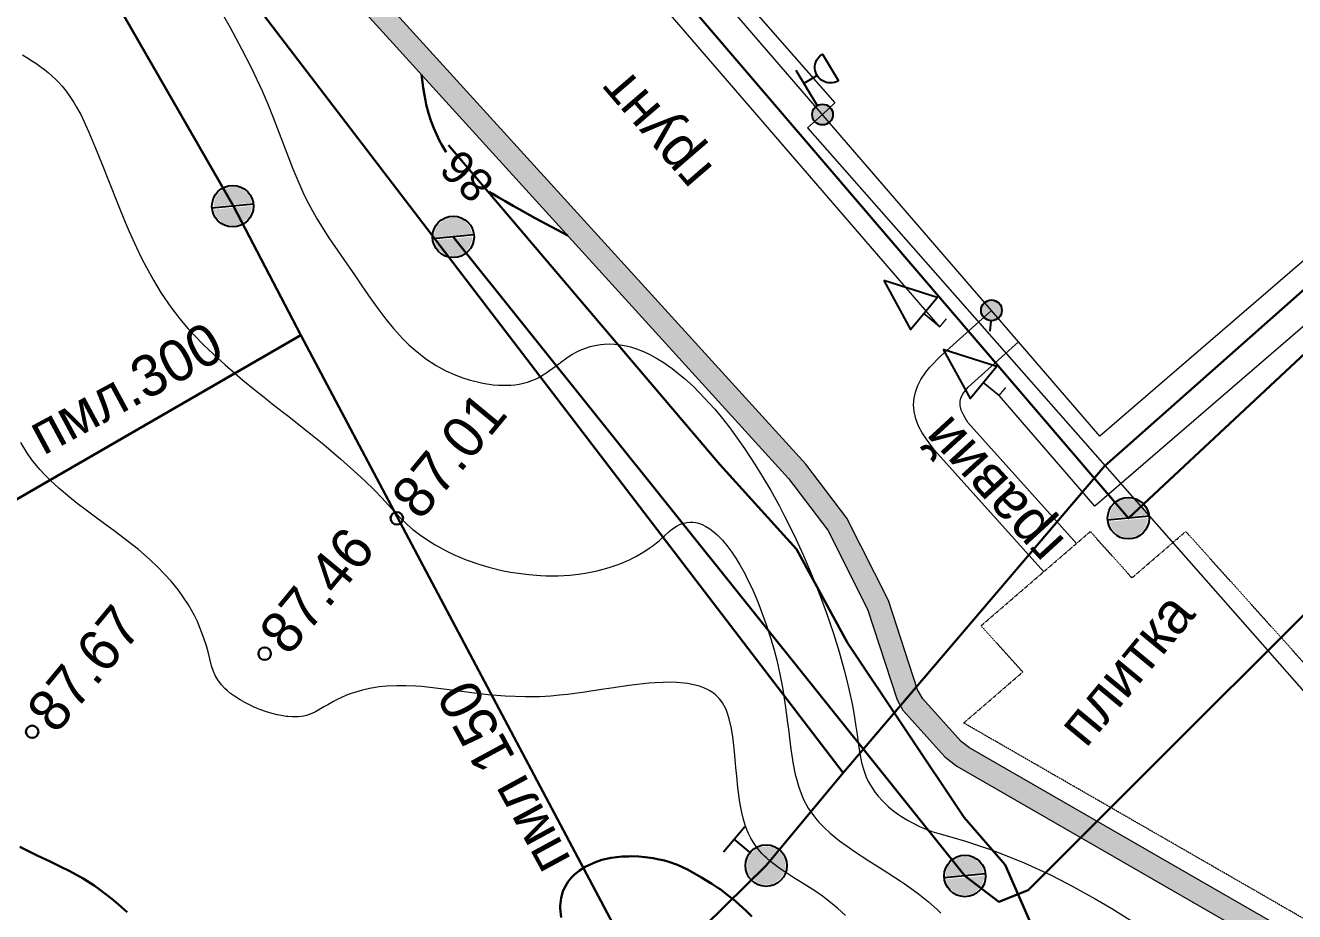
# Model space of a CAD drawing. Header units: millimetres. Extents: x -2893842 to -949497, y -1203244 to 262218.
# Drawn here: x -2353639 to -2323070, y -663200 to -641846 of the extents above; entities that cross this region are included whole.
import ezdxf

# ---------------------------------------------------------------- set-up
doc = ezdxf.new("R2010")
doc.units = ezdxf.units.MM
doc.linetypes.add('g5_01_5x1_5', pattern=[1.5, 0.75, -0.75])
doc.layers.get('0').update_dxf_attribs({"lineweight": 5})
for name, color, linetype in [('!!!_ Размеры', 7, 'Continuous'), ('06_Инженерно-технические сооружения', 253, 'Continuous'), ('07_Объекты электропередачи', 253, 'Continuous'), ('08_Поребрики', 253, 'Continuous'), ('10_Границы покрытий и угодий', 253, 'Continuous'), ('13_Растительность', 253, 'Continuous'), ('14_Ограждения', 253, 'Continuous'), ('19_Горизонтали', 253, 'Continuous'), ('30_Канализация', 253, 'Continuous'), ('31_Водопровод', 253, 'Continuous'), ('37_Кабель низкого напряжения', 253, 'Continuous'), ('44_Крышки колодцев', 253, 'Continuous'), ('_Высоты_Блок', 253, 'Continuous')]:
    doc.layers.add(name, color=color, linetype=linetype)
doc.styles.add('LIKE17', font='d431.shx')
doc.styles.add('LIKE32', font='peteri.shx')
doc.styles.add('LIKE36', font='pragmai.shx')
doc.styles.add('Line_GUGK', font='')
doc.styles.get('Line_GUGK').set_extended_font_data('Bm431', italic=True)
doc.linetypes.add('g5_119_3', pattern='A,4,-1,[31,GUGK_2005.shx,S=0.1,R=0,X=0,Y=0],4,[31,GUGK_2005.shx,S=0.1,R=180,X=0,Y=0],-1', length=10)
doc.linetypes.add('g5_122_d', pattern='A,1,-1,1.5,-0.4,["Др",Line_GUGK,S=1,R=0,X=0,Y=-0.5],-2.4,1.5,-1,4,-1,4,-1,3', length=21.8)
doc.linetypes.add('g5_122_k', pattern='A,1,-1,1.5,-0.4,["К",Line_GUGK,S=1,R=0,X=0,Y=-0.5],-1.5,1.5,-1,4,-1,4,-1,3', length=20.9)
doc.linetypes.add('g5_122_kl', pattern='A,1,-1,1.5,-0.4,["Кл",Line_GUGK,S=1,R=0,X=0,Y=-0.5],-2.4,1.5,-1,4,-1,4,-1,3', length=21.8)
doc.linetypes.add('g5_122_v', pattern='A,1,-1,1.5,-0.4,["В",Line_GUGK,S=1,R=0,X=0,Y=-0.5],-1.5,1.5,-1,4,-1,4,-1,3', length=20.9)
doc.linetypes.add('g5_280_1', pattern='A,0.001,[21,GUGK_2005.shx,S=1,R=180,X=0,Y=0],2', length=2.001)
doc.linetypes.add('g5_386_4', pattern='A,0,-3.5,[23,GUGK_2005.shx,S=1,R=0,X=3,Y=0],-3.5', length=7)
doc.linetypes.add('g5_476_2b', pattern='A,2.75,-0.25,[27,GUGK_2005.shx,S=1,R=0,X=0,Y=0],-0.25,2.75', length=6)

# ---------------------------------------------------------------- blocks, each defined once
blk = doc.blocks.new('g5_117')
h = blk.add_hatch(color=255)
h.paths.add_polyline_path([(-0.299, 0.352), (0.352, -0.299, 0.177899), (0.463, 0, 0.639215)])
h.paths.add_polyline_path([(-0.352, 0.299, 0.177899), (-0.463, 0, 0.639215), (0.299, -0.352)])
at = {"color": 0}
blk.add_lwpolyline([(0.354, -0.354), (-0.354, 0.354)], dxfattribs=at)
blk.add_circle((0, 0), 0.5, dxfattribs=at)
blk = doc.blocks.new('g5_111_1b')
h = blk.add_hatch(color=0)
edge = h.paths.add_edge_path()
edge.add_arc((0, 0), 0.25, 0, 360)
at = {"color": 0}
for points in [[(0, 1.25), (0, 0.25)], [(0.375, 0.875), (0, 0.875)]]:
    blk.add_lwpolyline(points, dxfattribs=at)
blk.add_lwpolyline([(0.75, 0.5), (0.699, 0.503), (0.649, 0.514), (0.601, 0.531), (0.555, 0.555), (0.513, 0.584), (0.476, 0.619), (0.444, 0.659), (0.417, 0.702), (0.397, 0.749), (0.383, 0.799), (0.376, 0.849), (0.375, 0.875), (0.376, 0.901), (0.383, 0.951), (0.397, 1.001), (0.417, 1.048), (0.444, 1.091), (0.476, 1.131), (0.513, 1.166), (0.555, 1.195), (0.601, 1.219), (0.649, 1.236), (0.699, 1.247), (0.75, 1.25)], close=True, dxfattribs=at)
blk.add_circle((0, 0), 0.25, dxfattribs=at)
blk = doc.blocks.new('g5_474c')
h = blk.add_hatch(color=0)
edge = h.paths.add_edge_path()
edge.add_arc((0, 0), 0.25, 0, 360)
at = {"color": 0}
blk.add_line((0, 0.25), (0, 0.5), dxfattribs=at)
blk.add_circle((0, 0), 0.25, dxfattribs=at)
blk = doc.blocks.new('g5_390_8')
at = {"color": 0}
blk.add_line((-0.5, 0.5), (0.5, 0.5), dxfattribs=at)
blk.add_lwpolyline([(0, 1.75), (-0.5, 0.5), (0.5, 0.5), (0, 1.75)], dxfattribs=at)
at = {"color": 0, "lineweight": 20}
blk.add_lwpolyline([(0, 0), (0, 0.5), (0, 0), (0.25, 0)], dxfattribs=at)
blk = doc.blocks.new('g5_304_4')
h = blk.add_hatch(color=255)
edge = h.paths.add_edge_path()
edge.add_arc((0, 0), 0.463, 0, 360)
at = {"color": 0}
for p, q in [((-0.4, 1), (0.4, 1)), ((0, 0.5), (0, 1))]:
    blk.add_line(p, q, dxfattribs=at)
blk.add_circle((0, 0), 0.5, dxfattribs=at)
blk = doc.blocks.new('Топо_07.04.17')
at = {"layer": '06_Инженерно-технические сооружения', "linetype": 'Continuous', "lineweight": 20}
blk.add_hatch(color=7, dxfattribs=at).paths.add_polyline_path([(-452693, -521291), (-452701, -521831), (-451668, -521848), (-451573, -521824), (-450520, -521191), (-450468, -521142), (-449554, -519709), (-449502, -519594), (-447434, -512367), (-447391, -512071), (-447352, -510327), (-447409, -510076), (-448047, -508944), (-448172, -508781), (-453219, -503897), (-453436, -503712), (-461878, -497486), (-462056, -497311), (-462859, -496188), (-462965, -495959), (-463416, -493739), (-464188, -491659), (-465022, -490256), (-474087, -477676), (-473550, -476859), (-473459, -476619), (-473206, -475456), (-473207, -475166), (-473405, -474156), (-473521, -473858), (-474380, -472503), (-474616, -472248), (-476034, -471127), (-476253, -471005), (-477354, -470636), (-477649, -470616), (-478532, -470853), (-480313, -464038), (-480392, -462368), (-480209, -460911), (-480012, -459955), (-479880, -459652), (-478909, -458426), (-479332, -458091), (-480377, -459409), (-480512, -459704), (-480742, -460822), (-480934, -462348), (-480854, -464015), (-480812, -464261), (-478917, -471516), (-477651, -471176), (-477442, -471176), (-476533, -471480), (-476281, -471620), (-474982, -472647), (-474803, -472845), (-473992, -474123), (-473933, -474271), (-473743, -475238), (-473744, -475387), (-473986, -476498), (-474027, -476601), (-474742, -477690), (-465474, -490553), (-464677, -491893), (-463937, -493888), (-463478, -496143), (-463368, -496404), (-462486, -497637), (-462231, -497896), (-453675, -504207), (-448634, -509086), (-448461, -509309), (-447967, -510186), (-447895, -510443), (-447929, -511971), (-447966, -512264), (-450017, -519430), (-450808, -520672), (-450953, -520822), (-451669, -521252), (-451851, -521305)])
at = {"layer": '06_Инженерно-технические сооружения', "color": 7, "linetype": 'Continuous', "lineweight": 20}
for points in [[(-453436, -503712), (-461878, -497486), (-462056, -497311), (-462859, -496188), (-462965, -495959), (-463416, -493739), (-464188, -491659), (-465022, -490256), (-474087, -477676)], [(-474742, -477690), (-465474, -490553), (-464677, -491893), (-463937, -493888), (-463478, -496143), (-463368, -496404), (-462486, -497637), (-462231, -497896), (-453675, -504207)]]:
    blk.add_lwpolyline(points, dxfattribs=at)
at = {"layer": '06_Инженерно-технические сооружения', "color": 7, "linetype": 'g5_280_1', "lineweight": 20}
blk.add_lwpolyline([(-452701, -521831), (-451668, -521848), (-451573, -521824), (-450520, -521191), (-450468, -521142), (-449554, -519709), (-449502, -519594), (-447434, -512367), (-447391, -512071), (-447352, -510327), (-447409, -510076), (-448047, -508944), (-448172, -508781), (-453219, -503897), (-453436, -503712), (-461878, -497486), (-462056, -497311), (-462859, -496188), (-462965, -495959), (-463416, -493739), (-464188, -491659), (-465022, -490256), (-474087, -477676)], dxfattribs=at)
at = {"layer": '07_Объекты электропередачи', "color": 1, "linetype": 'g5_119_3', "lineweight": 20}
blk.add_lwpolyline([(-468525, -474211), (-463345, -481682), (-463673, -481928)], dxfattribs=at)
at = {"layer": '08_Поребрики', "color": 7, "linetype": 'Continuous', "lineweight": 20}
for points in [[(-459622, -493475), (-461905, -490270), (-462070, -489983), (-462152, -489817), (-462219, -489647), (-462267, -489464), (-462288, -489282), (-462281, -489116), (-462252, -488966), (-462204, -488828), (-462126, -488670), (-462037, -488535), (-461902, -488376), (-461790, -488268), (-461508, -488033), (-460161, -487074)], [(-458759, -492886), (-461031, -489696), (-461112, -489520), (-461154, -489386), (-461168, -489265), (-461159, -489164), (-461135, -489093), (-461072, -488993), (-460931, -488850), (-459597, -487900)]]:
    blk.add_lwpolyline(points, dxfattribs=at)
at = {"layer": '10_Границы покрытий и угодий', "color": 7, "linetype": 'g5_01_5x1_5', "lineweight": 20}
blk.add_lwpolyline([(-445939, -510979), (-446541, -509944), (-446944, -509389), (-447836, -508481), (-452916, -503563), (-453156, -503359), (-461946, -496877), (-460395, -495819), (-461266, -494597), (-458397, -492639), (-457527, -493861), (-456113, -492896), (-449687, -501916)], dxfattribs=at)
at = {"layer": '13_Растительность', "color": 7, "linetype": 'g5_386_4', "lineweight": 20}
for points in [[(-461442, -487325), (-480230, -459794), (-471384, -453757)], [(-443355, -476202), (-440701, -480090), (-458221, -492046), (-460205, -489138)]]:
    blk.add_lwpolyline(points, dxfattribs=at)
at = {"layer": '14_Ограждения', "color": 7, "linetype": 'g5_476_2b', "lineweight": 20}
for points in [[(-460161, -487074), (-478563, -460109), (-463026, -449505), (-445262, -475536)], [(-444472, -476694), (-442369, -479775), (-457906, -490378), (-459597, -487900)]]:
    blk.add_lwpolyline(points, dxfattribs=at)
at = {"layer": '14_Ограждения', "color": 7, "linetype": 'Continuous', "lineweight": 20}
blk.add_lwpolyline([(-459597, -487900), (-460161, -487074)], dxfattribs=at)
at = {"layer": '19_Горизонтали', "color": 42, "linetype": 'Continuous', "lineweight": 20}
for points in [[(-477839, -477702), (-477613, -478237), (-477399, -478774), (-477221, -479249), (-477019, -479843), (-476914, -480192), (-476825, -480511), (-476599, -481397), (-476495, -481792), (-476301, -482432), (-476219, -482663), (-476066, -483038), (-475820, -483541), (-475458, -484210), (-475308, -484493), (-475160, -484778), (-474981, -485116), (-474844, -485363), (-474682, -485638), (-474522, -485886), (-474325, -486158), (-474197, -486316), (-474063, -486467), (-473826, -486699), (-473601, -486885), (-473397, -487028), (-473196, -487149), (-472996, -487254), (-472849, -487321), (-472530, -487439), (-472290, -487502), (-472290, -487502), (-472163, -487527), (-472024, -487547), (-471868, -487559), (-471769, -487561), (-471666, -487558), (-471559, -487548), (-471458, -487532), (-471354, -487509), (-471263, -487482), (-471189, -487456), (-471107, -487422), (-470999, -487371), (-470925, -487332), (-470818, -487271), (-470697, -487200), (-470582, -487132), (-470490, -487080), (-470418, -487041), (-470323, -486995), (-470193, -486940), (-470115, -486913), (-469983, -486876), (-469863, -486851), (-469752, -486837), (-469611, -486829), (-469520, -486831), (-469392, -486841), (-469278, -486858), (-469140, -486889), (-468996, -486933), (-468901, -486969), (-468759, -487032), (-468603, -487114), (-468454, -487205), (-468284, -487325), (-468162, -487421), (-467957, -487601), (-467689, -487873), (-467508, -488080), (-467376, -488244), (-467053, -488688), (-466918, -488893), (-466742, -489179), (-466590, -489443), (-466444, -489713), (-466234, -490128), (-466096, -490422), (-465934, -490790), (-465776, -491172), (-465679, -491420), (-465588, -491664), (-465464, -492017), (-465333, -492415), (-465224, -492767), (-465136, -493072), (-465031, -493465), (-464937, -493848), (-464821, -494379), (-464734, -494840), (-464663, -495285), (-464627, -495543), (-464599, -495786), (-464567, -496116), (-464547, -496397), (-464535, -496670), (-464530, -496860), (-464524, -497122), (-464524, -497122), (-464515, -497329), (-464497, -497544), (-464472, -497711), (-464433, -497883), (-464389, -498018), (-464349, -498117), (-464256, -498298), (-464194, -498397), (-464102, -498524), (-463974, -498677), (-463856, -498798), (-463755, -498890), (-463687, -498949), (-463556, -499052), (-463287, -499233), (-463169, -499301), (-463005, -499386), (-462845, -499458), (-462539, -499582), (-462227, -499713), (-461921, -499851), (-461651, -499981), (-461353, -500132), (-460882, -500390), (-460283, -500751), (-460063, -500893), (-459761, -501095), (-459274, -501442), (-458906, -501718), (-458305, -502198)], [(-482655, -478328), (-482525, -478429), (-482472, -478473), (-482360, -478566), (-482243, -478671), (-482170, -478740), (-482080, -478831), (-482018, -478899), (-481926, -479007), (-481870, -479079), (-481792, -479187), (-481709, -479315), (-481632, -479451), (-481553, -479608), (-481502, -479723), (-481425, -479916), (-481278, -480358), (-481159, -480760), (-481046, -481169), (-480915, -481653), (-480784, -482135), (-480649, -482610), (-480579, -482847), (-480450, -483246), (-480356, -483516), (-480268, -483752), (-480134, -484078), (-479981, -484410), (-479793, -484769), (-479614, -485068), (-479432, -485339), (-479303, -485517), (-479115, -485759), (-478902, -486015), (-478650, -486301), (-478441, -486526), (-478265, -486711), (-477995, -486987), (-477839, -487144), (-477589, -487393), (-477268, -487711), (-476970, -488006), (-476791, -488185), (-476505, -488477), (-476134, -488870), (-475861, -489173), (-475618, -489457), (-475423, -489697), (-475263, -489904), (-475048, -490202), (-474860, -490458), (-474728, -490615), (-474602, -490749), (-474456, -490891), (-474319, -491011), (-474111, -491178), (-473850, -491361), (-473698, -491456), (-473552, -491541), (-473406, -491621), (-473115, -491763), (-472886, -491860), (-472582, -491973), (-472379, -492037), (-471954, -492146), (-471674, -492199), (-471539, -492220), (-471254, -492251), (-470972, -492267), (-470762, -492268), (-470599, -492263), (-470303, -492239), (-470010, -492194), (-469813, -492151), (-469719, -492127), (-469584, -492087), (-469504, -492061), (-469423, -492033), (-469323, -491994), (-469242, -491960), (-469137, -491912), (-468971, -491827), (-468895, -491783), (-468806, -491729), (-468742, -491687), (-468658, -491628), (-468597, -491584), (-468472, -491494), (-468425, -491463), (-468396, -491445), (-468334, -491410), (-468266, -491378), (-468205, -491356), (-468131, -491337), (-468071, -491327), (-468028, -491324), (-467947, -491326), (-467887, -491335), (-467810, -491355), (-467748, -491378), (-467666, -491419), (-467580, -491473), (-467491, -491544), (-467431, -491601), (-467337, -491703), (-467225, -491848), (-467131, -491989), (-467035, -492157), (-466952, -492316), (-466876, -492480), (-466782, -492706), (-466727, -492854), (-466676, -492997), (-466627, -493146), (-466545, -493418), (-466503, -493575), (-466463, -493732), (-466441, -493824), (-466405, -493980), (-466328, -494366), (-466286, -494616), (-466250, -494865), (-466211, -495214), (-466184, -495574), (-466177, -495690), (-466165, -496021), (-466159, -496397), (-466157, -496617), (-466156, -496771), (-466152, -497036), (-466138, -497399), (-466116, -497654), (-466102, -497763), (-466067, -497968), (-465991, -498259), (-465991, -498259), (-465897, -498497), (-465755, -498753), (-465683, -498858), (-465562, -499014), (-465440, -499153), (-465236, -499361), (-465092, -499495), (-464895, -499668), (-464738, -499800), (-464588, -499923), (-464357, -500110), (-464168, -500262), (-463897, -500486), (-463809, -500562), (-463654, -500697), (-463523, -500818), (-463458, -500879), (-463275, -501063), (-463085, -501275), (-463007, -501369)], [(-465299, -501166), (-465471, -500969), (-465621, -500810), (-465794, -500643), (-465965, -500492), (-466202, -500301), (-466395, -500149), (-466475, -500085), (-466611, -499975), (-466734, -499870), (-466860, -499754), (-466943, -499671), (-467032, -499573), (-467076, -499522), (-467128, -499455), (-467171, -499395), (-467248, -499275), (-467304, -499170), (-467353, -499056), (-467395, -498938), (-467417, -498865), (-467450, -498734), (-467482, -498554), (-467500, -498419), (-467514, -498255), (-467520, -498167), (-467524, -498054), (-467528, -497809), (-467524, -497538), (-467518, -497326), (-467512, -497135), (-467507, -496943), (-467505, -496724), (-467507, -496579), (-467517, -496380), (-467544, -496141), (-467570, -496011), (-467590, -495935), (-467610, -495872), (-467636, -495804), (-467667, -495737), (-467700, -495677), (-467728, -495634), (-467772, -495575), (-467811, -495530), (-467853, -495487), (-467898, -495447), (-467935, -495418), (-467988, -495380), (-468056, -495338), (-468172, -495279), (-468266, -495240), (-468446, -495183), (-468526, -495163), (-468711, -495127), (-468871, -495106), (-469029, -495090), (-469221, -495079), (-469376, -495073), (-469645, -495071), (-469862, -495074), (-470288, -495086), (-470520, -495095), (-470783, -495105), (-470926, -495109), (-471347, -495117), (-471546, -495117), (-471750, -495112), (-472030, -495097), (-472360, -495066), (-472850, -494992), (-473252, -494911), (-473573, -494837), (-473878, -494761), (-474166, -494689), (-474817, -494537), (-474957, -494510), (-475194, -494472), (-475413, -494446), (-475653, -494429), (-475839, -494427), (-476069, -494438), (-476245, -494458), (-476527, -494511), (-476641, -494540), (-476781, -494583), (-476876, -494615), (-476969, -494650), (-477117, -494713), (-477150, -494728), (-477213, -494758), (-477382, -494834), (-477431, -494853), (-477524, -494884), (-477655, -494913), (-477715, -494921), (-477855, -494925), (-477932, -494919), (-477991, -494912), (-478105, -494890), (-478143, -494882), (-478261, -494849), (-478356, -494818), (-478468, -494776), (-478601, -494719), (-478756, -494643), (-478867, -494582), (-478973, -494518), (-479093, -494438), (-479199, -494360), (-479322, -494259), (-479409, -494179), (-479476, -494109), (-479532, -494046), (-479602, -493954), (-479679, -493824), (-479729, -493707), (-479761, -493607), (-479791, -493469), (-479816, -493296), (-479832, -493160), (-479859, -492975), (-479896, -492781), (-480009, -492372), (-480063, -492219), (-480179, -491947), (-480276, -491753), (-480379, -491570), (-480531, -491332), (-480806, -490962), (-480971, -490767), (-481227, -490488), (-481535, -490180), (-481758, -489968), (-481965, -489776), (-482191, -489567), (-482365, -489403), (-482563, -489214), (-482730, -489047), (-482957, -488807), (-483152, -488581), (-483267, -488435), (-483365, -488301), (-483529, -488046), (-483629, -487863), (-483749, -487601)]]:
    blk.add_lwpolyline(points, dxfattribs=at)
at = {"layer": '19_Горизонтали', "color": 42, "linetype": 'Continuous', "lineweight": 30}
for points in [[(-472780, -481807), (-472859, -481637), (-472913, -481501), (-472966, -481353), (-473013, -481197), (-473060, -481011), (-473097, -480825), (-473127, -480616), (-473138, -480510), (-473148, -480383), (-473158, -480197), (-473163, -479882)], [(-470099, -484135), (-470827, -483626), (-471188, -483370), (-471324, -483272), (-471502, -483143), (-471658, -483026), (-471796, -482921), (-471861, -482869)], [(-467544, -500935), (-467664, -500786), (-467808, -500620), (-467900, -500519), (-467984, -500431), (-468040, -500374), (-468159, -500260), (-468226, -500199), (-468277, -500154), (-468409, -500043), (-468543, -499940), (-468643, -499868), (-468954, -499638), (-469184, -499499), (-469383, -499402), (-469478, -499361), (-469643, -499305), (-469747, -499274), (-469935, -499226), (-470081, -499196), (-470252, -499169), (-470320, -499162), (-470481, -499149), (-470613, -499146), (-470748, -499150), (-470833, -499156), (-470979, -499175), (-471138, -499207), (-471394, -499292), (-471541, -499364), (-471680, -499455), (-471750, -499512), (-471842, -499602), (-471967, -499772), (-471997, -499827), (-472057, -499972), (-472100, -500161), (-472107, -500219), (-472111, -500440)], [(-482478, -499135), (-482673, -498919), (-482807, -498778), (-483084, -498510), (-483200, -498408), (-483442, -498213), (-483753, -497991), (-483943, -497867), (-484183, -497716), (-484480, -497532), (-484658, -497420), (-484872, -497279)]]:
    blk.add_lwpolyline(points, dxfattribs=at)
at = {"layer": '30_Канализация', "color": 12, "linetype": 'g5_122_k', "lineweight": 30}
blk.add_lwpolyline([(-422781, -671276), (-423975, -671689), (-409001, -666305), (-408228, -664700), (-412151, -650263), (-411706, -602761), (-415393, -600002), (-445608, -576411), (-454577, -538739), (-462888, -511521), (-469077, -505335), (-476758, -485792), (-478013, -482521), (-485958, -464208), (-476853, -452066), (-477159, -400902)], dxfattribs=at)
at = {"layer": '30_Канализация', "color": 3, "linetype": 'g5_122_d', "lineweight": 30}
for points in [[(-479416, -459936), (-457450, -492423), (-440709, -479992), (-462657, -446635)], [(-481719, -540699), (-505103, -539344), (-512420, -537863), (-516440, -508485), (-505260, -499283), (-487515, -490484), (-476758, -485792)]]:
    blk.add_lwpolyline(points, dxfattribs=at)
at = {"layer": '30_Канализация', "color": 3, "linetype": 'g5_122_kl', "lineweight": 30}
blk.add_lwpolyline([(-472842, -483855), (-462333, -500543), (-461594, -501254), (-460856, -501056), (-439106, -483745)], dxfattribs=at)
at = {"layer": '31_Водопровод', "color": 4, "linetype": 'g5_122_v', "lineweight": 30}
for points in [[(-464970, -497742), (-484734, -464744), (-463009, -448519), (-452065, -463987)], [(-412858, -641170), (-412199, -601866), (-444914, -575877), (-451770, -546711), (-453440, -539608), (-462650, -510906), (-468574, -505003), (-469808, -501909), (-467061, -499756), (-464970, -497742), (-457880, -491113), (-441952, -479930), (-447856, -470712)], [(-456261, -513171), (-461384, -510695), (-460164, -505539), (-460490, -503145), (-461341, -500385), (-462189, -499144), (-464510, -494643), (-465475, -492266), (-467078, -490026), (-472706, -481646)]]:
    blk.add_lwpolyline(points, dxfattribs=at)
at = {"layer": '37_Кабель низкого напряжения', "color": 1, "linetype": 'g5_119_3', "lineweight": 20}
blk.add_lwpolyline([(-463673, -481928), (-464071, -482206), (-451618, -500067)], dxfattribs=at)
at = {"layer": '_Высоты_Блок', "color": 7, "linetype": 'Continuous', "lineweight": 30}
for centre in [(-474956, -490438, -67200), (-478487, -493321, -67200), (-484261, -494559, -67200)]:
    blk.add_circle(centre, 150, dxfattribs=at)
at = {"layer": '07_Объекты электропередачи', "color": 7, "linetype": 'Continuous', "lineweight": 20, "xscale": 999.9999999999998, "yscale": 999.9999999999998, "zscale": 999.9999999999998, "rotation": 24.63951044073429}
blk.add_blockref('g5_111_1b', (-463673, -481928, -67200), dxfattribs=at)
at = {"layer": '13_Растительность', "color": 7, "linetype": 'Continuous', "lineweight": 20, "xscale": 999.9999999999995, "yscale": 999.9999999999995, "zscale": 999.9999999999995, "rotation": 43.98139083737546}
for p in [(-461442, -487325, -67200), (-460205, -489138, -67200)]:
    blk.add_blockref('g5_390_8', p, dxfattribs=at)
at = {"layer": '14_Ограждения', "color": 7, "linetype": 'Continuous', "lineweight": 20, "xscale": 1000.000000000001, "yscale": 1000.000000000001, "zscale": 1000.000000000001, "rotation": 169.2134429413574}
blk.add_blockref('g5_474c', (-460161, -487074, -67200), dxfattribs=at)
at = {"layer": '31_Водопровод', "color": 7, "linetype": 'Continuous', "lineweight": 20, "xscale": 999.9999999999995, "yscale": 999.9999999999995, "zscale": 999.9999999999995, "rotation": 43.98139083737546}
blk.add_blockref('g5_304_4', (-467061, -499756, -67200), dxfattribs=at)
at = {"layer": '44_Крышки колодцев', "color": 7, "linetype": 'Continuous', "lineweight": 20, "xscale": 999.9999999999995, "yscale": 999.9999999999995, "zscale": 999.9999999999995, "rotation": 43.98139083737546}
for p in [(-478037, -482521, 105720), (-472842, -483855, 105720), (-457450, -492423, 517900), (-462333, -500543, 19420)]:
    blk.add_blockref('g5_117', p, dxfattribs=at)
at = {"layer": '10_Границы покрытий и угодий', "color": 7, "linetype": 'Continuous', "lineweight": 15, "style": 'LIKE36'}
for s, rotation, p in [('грунт', 124.2884, (-466406, -482930, -67200)), ('гравий', 126.034, (-458998, -492804, -67200)), ('плитка', 43.9814, (-459090, -497829, -67200))]:
    blk.add_text(s, height=1000, rotation=rotation, dxfattribs=at).set_placement(p)
at = {"layer": '19_Горизонтали', "color": 42, "linetype": 'Continuous', "lineweight": 15, "style": 'LIKE36'}
blk.add_text('86', height=800, rotation=129.5596, dxfattribs=at).set_placement((-471662, -482646, -33200))
at = {"layer": '30_Канализация', "color": 7, "linetype": 'Continuous', "lineweight": 15, "style": 'LIKE32'}
for s, rotation, p in [('пмл.300', 21.8969, (-483246, -487984, 517900)), ('пмл 150', 112.02, (-471700, -499088, -67200))]:
    blk.add_text(s, height=1000, rotation=rotation, dxfattribs=at).set_placement(p)
at = {"layer": '_Высоты_Блок', "color": 7, "linetype": 'Continuous', "lineweight": 20, "char_height": 1000, "attachment_point": 4, "rotation": 43.9814, "style": 'LIKE17'}
for s, insert in [('87.01', (-474741, -490229, -67200)), ('87.46', (-478271, -493113, -67200)), ('87.67', (-484045, -494351, -67200))]:
    blk.add_mtext(s, dxfattribs=dict(at, insert=insert))

msp = doc.modelspace()

# ---------------------------------------------------------------- block references
at = {"layer": '!!!_ Размеры', "color": 1, "lineweight": 0, "rotation": 6.471407436947433}
msp.add_blockref('Топо_07.04.17', (-1928038.79367, -112877.83782), dxfattribs=at)

doc.saveas('drawing.dxf')
